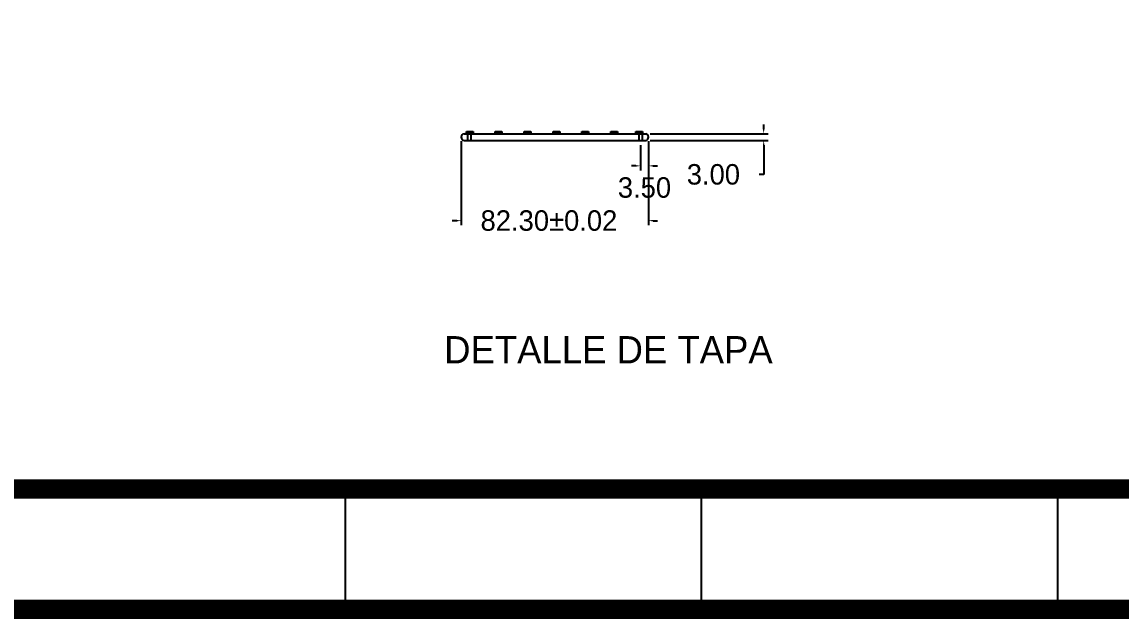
# Model space of a CAD drawing. Header units: centimetres. Extents: x 899 to 420531, y -3171 to 1299.
# Drawn here: x 15541.2 to 16024.5, y -3171.4 to -2908.8 of the extents above; entities that cross this region are included whole.
import ezdxf
from ezdxf.enums import TextEntityAlignment as Align

# ---------------------------------------------------------------- set-up
doc = ezdxf.new("R2010")
doc.units = ezdxf.units.CM
doc.header["$LTSCALE"] = 10
doc.header["$MEASUREMENT"] = 0
doc.layers.get('0').update_dxf_attribs({"linetype": 'CONTINUOUS'})
doc.layers.get('DEFPOINTS').update_dxf_attribs({"color": 2, "linetype": 'CONTINUOUS'})
for name, color, linetype in [('DIM', 7, 'CONTINUOUS'), ('HERRAJE', 13, 'CONTINUOUS'), ('MARCO', 7, 'CONTINUOUS'), ('TEXTOS', 7, 'CONTINUOUS')]:
    doc.layers.add(name, color=color, linetype=linetype)
doc.styles.get("Standard").update_dxf_attribs({"font": ''})
doc.styles.get('Standard').set_extended_font_data('Zurich Ex BT')
doc.dimstyles.get("Standard").update_dxf_attribs({"dimtxt": 9, "dimasz": 2, "dimexe": 2, "dimexo": 2, "dimgap": 5, "dimtad": 0, "dimtih": 1, "dimtoh": 1, "dimzin": 0, "dimdsep": 46, "dimtxsty": 'Standard', "dimcen": 0.09, "dimclrt": 256, "dimadec": 0, "dimazin": 0, "dimtfac": 1, "dimtofl": 0, "dimtmove": 0, "dimatfit": 3, "dimfxl": 0, "dimtolj": 1, "dimtzin": 0, "dimarcsym": 0})

# ---------------------------------------------------------------- blocks, each defined once
blk = doc.blocks.new('*D60')
at = {"layer": 'DEFPOINTS', "color": 0}
for p in [(15813.1682002955, -2960.885573554222), (15816.6682002955, -2960.327710052738), (15813.1682002955, -2972.044657468503)]:
    blk.add_point(p, dxfattribs=at)
at = {"layer": 'DIM', "color": 0, "lineweight": -2}
for p, q in [((15816.6682002955, -2962.327710052738), (15816.6682002955, -2974.044657468503)), ((15813.1682002955, -2962.885573554222), (15813.1682002955, -2974.044657468503)), ((15811.1682002955, -2972.044657468503), (15809.1682002955, -2972.044657468503)), ((15818.6682002955, -2972.044657468503), (15820.6682002955, -2972.044657468503))]:
    blk.add_line(p, q, dxfattribs=at)
at = {"layer": 'DIM', "color": 0}
for points in [[(15811.1682002955, -2971.711324135169), (15811.1682002955, -2972.377990801836), (15813.1682002955, -2972.044657468503)], [(15818.6682002955, -2971.711324135169), (15818.6682002955, -2972.377990801836), (15816.6682002955, -2972.044657468503)]]:
    blk.add_solid(points, dxfattribs=at)
at = {"layer": 'DIM', "insert": (15814.9182002955, -2981.620928654944), "char_height": 9, "attachment_point": 5}
blk.add_mtext('\\A1;3.50', dxfattribs=at)
blk = doc.blocks.new('*D61')
at = {"layer": 'DEFPOINTS', "color": 0}
for p in [(15734.3682002955, -2959.106641803481), (15816.6682002955, -2959.106641803481), (15816.6682002955, -2996.148586946512)]:
    blk.add_point(p, dxfattribs=at)
at = {"layer": 'DIM', "color": 0, "lineweight": -2}
for p, q in [((15734.3682002955, -2961.106641803481), (15734.3682002955, -2998.148586946512)), ((15816.6682002955, -2961.106641803481), (15816.6682002955, -2998.148586946512)), ((15732.3682002955, -2996.148586946512), (15730.3682002955, -2996.148586946512)), ((15818.6682002955, -2996.148586946512), (15820.6682002955, -2996.148586946512))]:
    blk.add_line(p, q, dxfattribs=at)
at = {"layer": 'DIM', "color": 0}
for points in [[(15732.3682002955, -2995.815253613179), (15732.3682002955, -2996.481920279846), (15734.3682002955, -2996.148586946512)], [(15818.6682002955, -2995.815253613179), (15818.6682002955, -2996.481920279846), (15816.6682002955, -2996.148586946512)]]:
    blk.add_solid(points, dxfattribs=at)
at = {"layer": 'DIM', "insert": (15772.90878461891, -2996.148586946512), "char_height": 9, "attachment_point": 5}
blk.add_mtext('\\A1;82.30±0.02', dxfattribs=at)
blk = doc.blocks.new('*D62')
at = {"layer": 'DEFPOINTS', "color": 0}
for p in [(15815.44713204624, -2957.885573554222), (15815.44713204624, -2960.885573554222), (15867.33118831676, -2960.885573554222)]:
    blk.add_point(p, dxfattribs=at)
at = {"layer": 'DIM', "color": 0, "lineweight": -2}
for p, q in [((15867.33118831676, -2955.885573554222), (15867.33118831676, -2953.885573554222)), ((15817.44713204624, -2957.885573554222), (15869.33118831676, -2957.885573554222)), ((15817.44713204624, -2960.885573554222), (15869.33118831676, -2960.885573554222)), ((15867.33118831676, -2962.885573554222), (15867.33118831676, -2975.832213073981)), ((15867.33118831676, -2975.832213073981), (15865.33118831676, -2975.832213073981))]:
    blk.add_line(p, q, dxfattribs=at)
at = {"layer": 'DIM', "color": 0}
for points in [[(15866.99785498342, -2955.885573554222), (15867.66452165009, -2955.885573554222), (15867.33118831676, -2957.885573554222)], [(15866.99785498342, -2962.885573554222), (15867.66452165009, -2962.885573554222), (15867.33118831676, -2960.885573554222)]]:
    blk.add_solid(points, dxfattribs=at)
at = {"layer": 'DIM', "insert": (15845.22339170659, -2975.832213073978), "char_height": 9, "attachment_point": 5}
blk.add_mtext('\\A1;3.00', dxfattribs=at)
blk = doc.blocks.new('Marco-Reg')
at = {"layer": 'MARCO', "linetype": 'Continuous'}
for p, q in [((15683.24350517897, -3114.182372142097), (15683.24350517897, -3167.122317392527)), ((15839.87725517897, -3114.182372142097), (15839.87725517897, -3167.122317392527)), ((15996.51100517897, -3114.182372142097), (15996.51100517897, -3167.122317392527))]:
    blk.add_line(p, q, dxfattribs=at)
at = {"layer": 'MARCO', "linetype": 'Continuous', "const_width": 8.492823908374419}
blk.add_lwpolyline([(17865.85293699697, -3167.122317392529), (17865.85293699697, -1048.466067392645), (14591.56600517897, -1048.466067392645), (14591.56600517897, -3167.122317392527)], close=True, dxfattribs=at)
at = {"layer": 'MARCO', "linetype": 'Continuous', "const_width": 8.49284999999999}
blk.add_lwpolyline([(17098.33217518598, -3114.182372142097), (14591.56600517897, -3114.182372142097)], dxfattribs=at)

msp = doc.modelspace()

# ---------------------------------------------------------------- hatches: boundary and pattern name
at = {"layer": 'HERRAJE'}
for points in [[(15739.53948126632, -2956.908718954816), (15736.6089174681, -2956.908718954816), (15736.6089174681, -2957.885573554222), (15739.53948126632, -2957.885573554222)], [(15752.2385910586, -2956.908718954816), (15749.30802726038, -2956.908718954816), (15749.30802726038, -2957.885573554222), (15752.2385910586, -2957.885573554222)], [(15764.93770085089, -2956.908718954815), (15762.00713705267, -2956.908718954815), (15762.00713705267, -2957.885573554222), (15764.93770085089, -2957.885573554221)], [(15777.63681064317, -2956.908718954815), (15774.70624684495, -2956.908718954815), (15774.70624684495, -2957.885573554222), (15777.63681064317, -2957.885573554221)], [(15790.33592043546, -2956.908718954815), (15787.40535663724, -2956.908718954815), (15787.40535663724, -2957.885573554222), (15790.33592043546, -2957.885573554221)], [(15803.03503022774, -2956.908718954815), (15800.10446642952, -2956.908718954815), (15800.10446642952, -2957.885573554222), (15803.03503022774, -2957.885573554221)], [(15813.98089788029, -2956.908718954815), (15811.05033408207, -2956.908718954815), (15811.05033408207, -2957.885573554221), (15813.98089788029, -2957.885573554221)]]:
    msp.add_hatch(color=256, dxfattribs=at).paths.add_polyline_path(points)

# ---------------------------------------------------------------- linework, layer by layer
msp.add_line((15811.05033408207, -2957.885573554221), (15811.05033408207, -2956.908718954815))
for p, q in [((15736.6089174681, -2957.885573554222), (15736.6089174681, -2956.908718954815)), ((15736.6089174681, -2956.908718954815), (15739.53948126632, -2956.908718954815)), ((15739.53948126632, -2956.908718954815), (15739.53948126632, -2957.885573554222)), ((15749.30802726038, -2957.885573554222), (15749.30802726038, -2956.908718954815)), ((15749.30802726038, -2956.908718954815), (15752.2385910586, -2956.908718954815)), ((15752.2385910586, -2956.908718954815), (15752.2385910586, -2957.885573554222)), ((15762.00713705267, -2957.885573554222), (15762.00713705267, -2956.908718954815)), ((15762.00713705267, -2956.908718954815), (15764.93770085089, -2956.908718954815)), ((15764.93770085089, -2956.908718954815), (15764.93770085089, -2957.885573554222)), ((15774.70624684495, -2957.885573554222), (15774.70624684495, -2956.908718954815)), ((15774.70624684495, -2956.908718954815), (15777.63681064317, -2956.908718954815)), ((15777.63681064317, -2956.908718954815), (15777.63681064317, -2957.885573554222)), ((15787.40535663724, -2957.885573554222), (15787.40535663724, -2956.908718954815)), ((15787.40535663724, -2956.908718954815), (15790.33592043546, -2956.908718954815)), ((15790.33592043546, -2956.908718954815), (15790.33592043546, -2957.885573554222)), ((15800.10446642952, -2957.885573554222), (15800.10446642952, -2956.908718954815)), ((15800.10446642952, -2956.908718954815), (15803.03503022774, -2956.908718954815)), ((15803.03503022774, -2956.908718954815), (15803.03503022774, -2957.885573554222)), ((15811.05033408207, -2956.908718954815), (15813.98089788029, -2956.908718954815)), ((15813.98089788029, -2956.908718954815), (15813.98089788029, -2957.885573554221)), ((15735.58926854476, -2957.885573554222), (15815.44713204625, -2957.885573554222)), ((15735.58926854476, -2960.885573554222), (15815.44713204625, -2960.885573554222)), ((15737.12452559671, -2957.885573554222), (15737.12452559671, -2960.885573554222)), ((15738.6118749943, -2957.885573554222), (15738.6118749943, -2960.885573554222)), ((15812.42452559671, -2957.885573554222), (15812.42452559671, -2960.885573554222)), ((15813.9118749943, -2957.885573554222), (15813.9118749943, -2960.885573554222))]:
    msp.add_line(p, q, dxfattribs=at)
for centre, radius, start, end in [((15735.8682002955, -2959.385573554222), 1.525713905544395, 100.5340881660624, 259.4659118339377), ((15815.1682002955, -2959.385573554222), 1.525713905544319, 280.5340881660622, 79.46591183393761)]:
    msp.add_arc(centre, radius, start, end, dxfattribs=at)

# ---------------------------------------------------------------- block references
at = {"layer": 'DIM'}
msp.add_blockref('Marco-Reg', (0, 0), dxfattribs=at)

# ---------------------------------------------------------------- texts
at = {"layer": 'TEXTOS', "lineweight": 5}
msp.add_text('DETALLE DE TAPA', height=12, dxfattribs=at).set_placement((15799.07236505255, -3058.927079220829), align=Align.CENTER)

# ---------------------------------------------------------------- dimensions: what is measured, and where the dimension line sits
at = {"layer": 'DIM'}
dim = msp.add_linear_dim(base=(15867.33118831676, -2960.885573554222), p1=(15815.44713204624, -2957.885573554222), p2=(15815.44713204624, -2960.885573554222), angle=90, dimstyle='Standard', dxfattribs=at)
dim.commit()
dim.dimension.update_dxf_attribs({"geometry": '*D62', "text_midpoint": (15845.22339170659, -2975.832213073978), "dimtype": 160})
for base, p1, p2, override, picture, middle in [((15816.6682002955, -2996.148586946512), (15734.3682002955, -2959.106641803481), (15816.6682002955, -2959.106641803481), {"dimgap": 0.09, "dimtol": 1, "dimlim": 0, "dimtp": 0.02, "dimtm": 0.02, "dimtdec": 2}, '*D61', (15772.90878461891, -2996.148586946512)), ((15813.1682002955, -2972.044657468503), (15816.6682002955, -2960.327710052738), (15813.1682002955, -2960.885573554222), {"dimtad": 2, "dimjust": 1}, '*D60', (15814.9182002955, -2972.044657468503))]:
    dim = msp.add_linear_dim(base=base, p1=p1, p2=p2, dimstyle='Standard', override=override, dxfattribs=at)
    dim.commit()
    dim.dimension.update_dxf_attribs({"geometry": picture, "text_midpoint": middle, "dimtype": 160})

doc.saveas('drawing.dxf')
